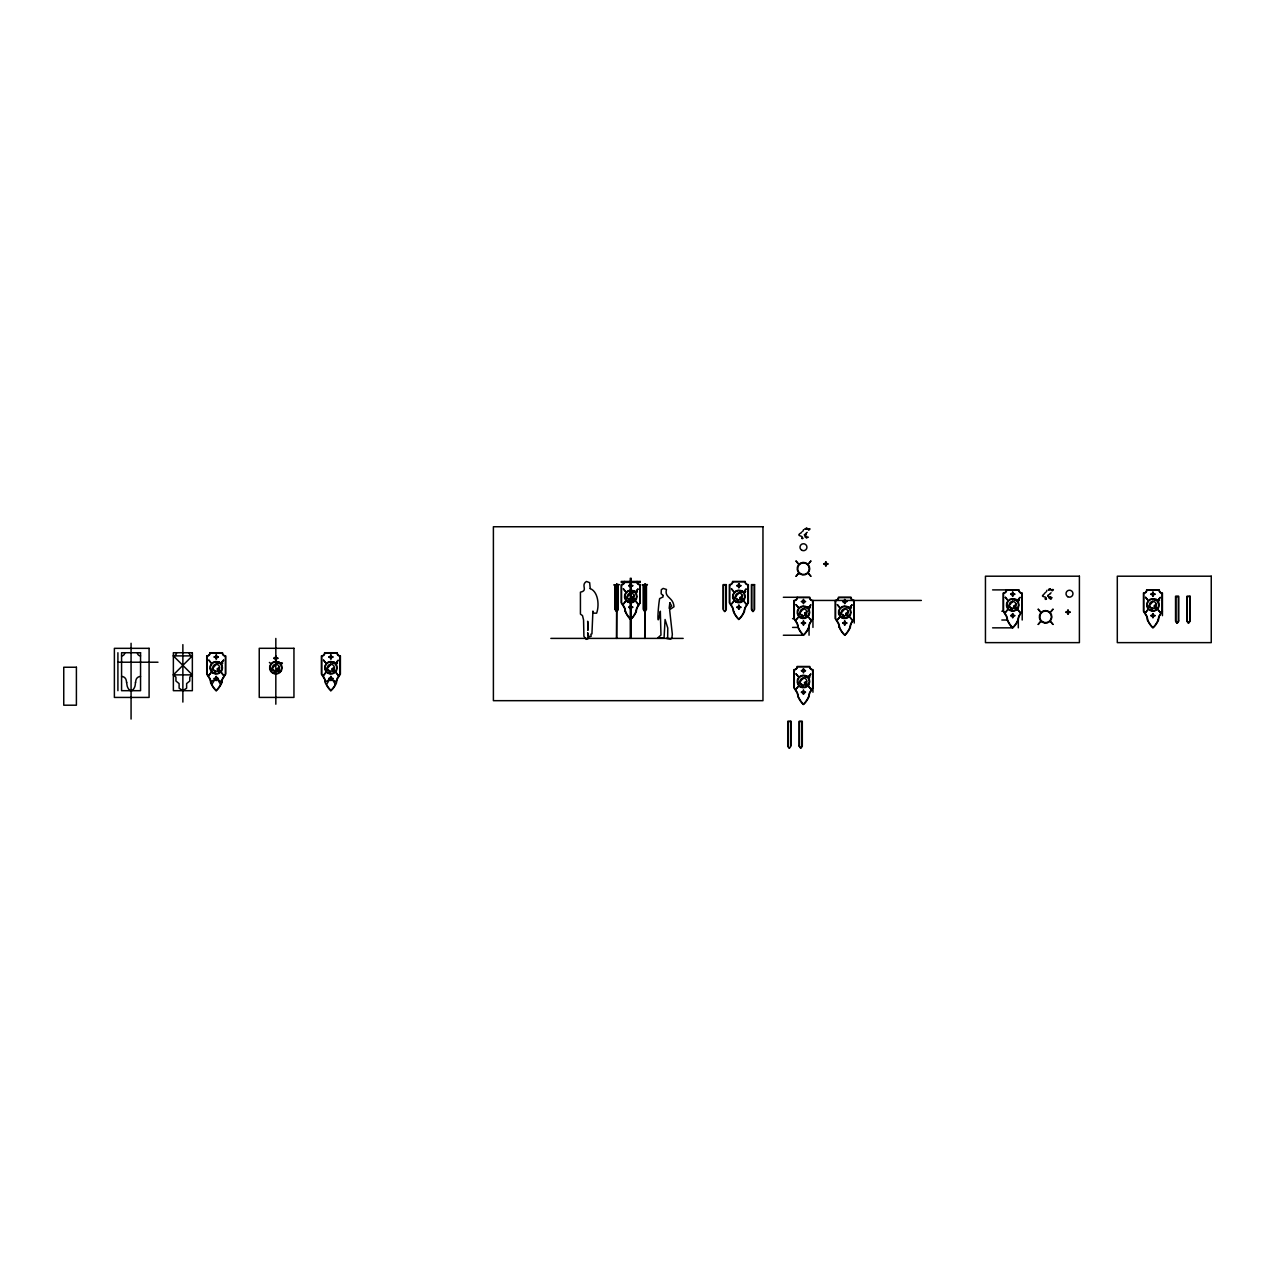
<?xml version="1.0" encoding="UTF-8"?>
<svg xmlns="http://www.w3.org/2000/svg" width="1275" height="1275" viewBox="0 0 1275 1275"><rect width="100%" height="100%" fill="white"/><g stroke="black" fill="none" stroke-linecap="round" stroke-linejoin="round"><path stroke-width="1.5" d="M276.739 668.738L277.058 669.726M216.256 663.733L216.192 664.163A5.339 5.339 0 0 1 215.81 664.992L214.774 665.933M275.878 663.845L275.782 664.259A5.339 5.339 0 0 1 275.432 664.992L274.715 665.693M330.942 663.845L330.894 664.163A5.339 5.339 0 0 1 330.496 664.992L329.46 665.933M630.774 592.572L630.695 592.987A5.339 5.339 0 0 1 630.344 593.72L629.898 594.214M738.91 592.572L738.815 592.987A5.339 5.339 0 0 1 738.464 593.72L738.034 594.214M803.489 677.583L803.441 677.902A5.339 5.339 0 0 1 803.059 678.73L802.708 679.161M1016.398 600.206L1017.004 600.573A7.427 7.427 0 0 0 1017.562 600.27L1020.064 597.322L1018.167 599.967M1012.748 600.892L1012.653 601.418A5.339 5.339 0 0 1 1012.302 602.151L1011.872 602.645M1046.871 590.341L1046.775 590.867A5.339 5.339 0 0 1 1046.424 591.6L1045.994 592.094M221.691 662.729L221.053 663.112A7.427 7.427 0 0 1 220.511 663.414L219.985 663.542M281.313 662.729L280.675 663.112A7.427 7.427 0 0 1 280.133 663.414L279.576 663.542M336.265 662.713L338.257 660.163L335.755 663.112A7.427 7.427 0 0 1 335.197 663.414L334.64 663.542M808.924 528.615L808.302 528.998A7.427 7.427 0 0 1 807.744 529.284L807.123 528.95M808.924 607.283L808.302 607.665A7.427 7.427 0 0 1 807.744 607.952L807.585 607.553M808.94 676.419L808.302 676.866A7.427 7.427 0 0 1 807.744 677.153L807.187 677.28M803.505 529.619L803.441 530.033A5.339 5.339 0 0 1 803.059 530.862L802.708 531.308M803.505 608.287L803.409 608.812A5.339 5.339 0 0 1 803.059 609.546L802.708 609.976M844.799 608.287L844.703 608.812A5.339 5.339 0 0 1 844.353 609.546L843.317 610.486M1152.983 600.892L1152.887 601.418A5.339 5.339 0 0 1 1152.536 602.151L1151.5 603.091M220.639 684.516L217.898 679.926A9.068 9.068 0 0 1 221.627 682.029M218.105 663.064L218.981 662.761A6.678 6.678 0 0 0 219.412 662.378M277.727 663.064L278.603 662.761A6.678 6.678 0 0 0 279.034 662.378M332.791 663.064L333.668 662.761A6.678 6.678 0 0 0 334.114 662.378M632.639 591.743L633.516 591.488A6.678 6.678 0 0 0 633.946 591.106M805.354 528.934L806.23 528.647A6.678 6.678 0 0 0 806.661 528.248M805.354 607.617L806.23 607.314A6.678 6.678 0 0 0 806.661 606.932M805.354 676.802L806.23 676.515A6.678 6.678 0 0 0 806.661 676.117M846.648 607.617L847.524 607.314A6.678 6.678 0 0 0 847.955 606.932M1014.597 600.222L1015.474 599.919A6.678 6.678 0 0 0 1015.904 599.537M1154.831 600.222L1155.708 599.919A6.678 6.678 0 0 0 1156.138 599.537M850.218 607.362L849.74 607.585A7.427 7.427 0 0 1 849.054 607.952L848.879 607.553M1052.289 589.417L1051.668 589.719A7.427 7.427 0 0 1 1051.126 590.006L1050.488 589.688M1158.401 599.967L1160.298 597.322L1157.923 600.19A7.427 7.427 0 0 1 1157.222 600.573L1156.648 600.493M669.869 602.772L669.152 608.334L671.638 605.96L669.885 602.82M216.702 657.884L216.415 659M215.73 677.647L216.033 676.435M276.324 659.095L276.022 660.307M331.388 657.884L331.118 659M330.416 677.647L330.719 676.435M631.237 586.58L630.966 587.695M630.248 606.374L630.551 605.163M739.357 586.58L739.086 587.695M738.384 606.374L738.687 605.163M803.951 602.406L803.664 603.553M802.963 622.2L803.266 620.989M803.951 671.59L803.664 672.738M802.963 691.385L803.266 690.173M826.375 564.841L826.088 565.957M845.245 602.438L844.958 603.553M844.273 622.2L844.576 620.989M1013.179 595.122L1012.908 596.19M1012.222 614.805L1012.525 613.594M1068.498 613.004L1068.227 614.104M1153.413 595.122L1153.126 596.19M1152.441 614.805L1152.759 613.594M215.73 656.147L216.033 654.936M218.216 662.57L218.232 662.538A1.657 1.657 0 0 1 217.834 663M216.702 679.384L216.415 680.531M275.352 657.406L275.655 656.195M330.416 656.147L330.719 654.936M332.902 662.57L332.918 662.538A1.657 1.657 0 0 1 332.52 663M331.388 679.384L331.102 680.531M630.248 584.874L630.551 583.663M632.751 591.297L632.751 591.265A1.657 1.657 0 0 1 632.065 591.967M631.221 608.111L630.966 609.195M738.384 584.874L738.687 583.663M739.357 608.111L739.086 609.195M805.465 528.424L805.465 528.456A1.657 1.657 0 0 1 804.78 529.109M802.963 600.7L803.266 599.489M805.465 607.091L805.465 607.123A1.657 1.657 0 0 1 805.083 607.553M803.951 623.905L803.648 625.085M802.963 669.885L803.266 668.69M805.465 676.324L805.465 676.276A1.657 1.657 0 0 1 805.083 676.738M825.387 563.104L825.706 561.893M803.951 693.09L803.648 694.269M844.273 600.7L844.576 599.489M846.759 607.091L846.759 607.123A1.657 1.657 0 0 1 846.377 607.553M845.245 623.937L844.958 625.085M1012.222 593.305L1012.525 592.094M1013.179 616.622L1012.908 617.69M1067.526 611.251L1067.828 610.056M1152.441 593.305L1152.759 592.094M1153.413 616.622L1153.126 617.69M135.501 682.539L135.883 680.356A4.749 4.749 0 0 1 140.553 676.451M744.313 591.616L746.226 588.891L743.723 591.839A7.427 7.427 0 0 1 743.166 592.126L742.576 592.253M808.892 607.442L810.82 604.717L808.876 607.187M808.828 676.467L810.82 673.917L808.876 676.372M744.17 593.002L744.887 592.429A17.181 17.181 0 0 0 745.413 591.775L745.572 591.504M810.151 607.362L810.008 607.601A17.181 17.181 0 0 1 809.466 608.255L808.685 608.876M849.915 608.908L850.776 608.255A17.181 17.181 0 0 0 851.302 607.601L851.429 607.314M279.305 662.139L279.241 662.315A9.865 9.865 0 0 1 278.827 663.159L278.763 663.255M334.369 662.139L334.305 662.315A9.865 9.865 0 0 1 333.891 663.159L333.891 663.159M634.217 590.835L634.137 591.042A9.865 9.865 0 0 1 633.723 591.887L633.659 591.982M742.337 590.867L742.273 591.042A9.865 9.865 0 0 1 741.859 591.887L741.795 591.982M806.932 675.893L806.852 676.053A9.865 9.865 0 0 1 806.438 676.898L806.438 676.898M1050.249 588.747L1050.265 588.811A9.865 9.865 0 0 1 1049.819 589.767L1049.755 589.863M335.883 670.937L336.218 671.909L334.162 671.909M1017.689 608.223L1016.653 607.553M1051.811 597.672L1050.775 597.003M1157.923 608.223L1156.744 607.585M745.524 591.504L745.365 591.648A4.59 4.59 0 0 1 743.947 592.253M806.9 528.089L806.852 528.057A9.865 9.865 0 0 1 806.438 529.029L806.438 529.029M806.9 606.757L806.852 606.725A9.865 9.865 0 0 1 806.438 607.713L806.374 607.808M271.479 670.379L273.28 669.455L275.257 671.925M848.146 606.868L848.146 606.725A9.865 9.865 0 0 1 847.732 607.713L847.668 607.808M329.173 666.124L328.982 666.379A12.049 12.049 0 0 0 328.791 666.841C321.73 670.793 332.329 669.359 329.014 672.212M801.736 679.862L801.545 680.133A12.049 12.049 0 0 0 801.337 680.579C794.373 684.548 804.7 683.145 801.656 685.918M1052.114 589.895L1051.939 590.086A4.59 4.59 0 0 0 1053.277 589.576L1053.373 589.656A17.181 17.181 0 0 1 1052.847 590.309L1052.13 590.883M636.082 591.361L638.106 588.891L635.587 591.839A7.427 7.427 0 0 1 635.03 592.126L634.472 592.253M217.117 668.738L217.435 669.726M739.771 597.465L740.09 598.437M219.141 663.255L219.188 663.159A9.865 9.865 0 0 0 219.603 662.315L219.635 662.139M1015.633 600.413L1015.681 600.318A9.865 9.865 0 0 0 1016.095 599.473L1016.095 599.33M1155.851 600.413L1155.915 600.318A9.865 9.865 0 0 0 1156.329 599.473L1156.361 599.298M629.021 594.851L628.814 595.106A12.049 12.049 0 0 0 628.623 595.553C624.718 598.979 626.455 598.071 629.579 599.457M737.141 594.851L736.95 595.106A12.049 12.049 0 0 0 736.759 595.553C732.79 599.138 734.591 597.927 737.715 599.457M740.663 592.285L741.636 591.488A6.678 6.678 0 0 0 742.082 591.106M1048.592 590.197L1049.596 589.369A6.678 6.678 0 0 0 1050.026 588.986M812.956 618.646L809.912 623.523A12.256 12.256 0 0 0 809.051 627.412L809.051 635.237M854.25 618.646L851.206 623.523A12.256 12.256 0 0 0 850.345 627.412A30.265 30.265 0 0 1 848.799 630.376L847.429 632.4A17.436 17.436 0 0 1 844.767 635.253A22.807 22.807 0 0 1 839.285 627.364M812.956 687.847L809.912 692.723A12.256 12.256 0 0 0 809.051 696.612A30.265 30.265 0 0 1 807.505 699.577L806.119 701.601A17.436 17.436 0 0 1 803.473 704.438M1022.199 611.251L1019.155 616.128A12.256 12.256 0 0 0 1018.295 620.017L1018.311 627.842M1162.433 611.251L1159.389 616.128A12.256 12.256 0 0 0 1158.529 620.017A30.265 30.265 0 0 1 1156.983 622.981L1155.612 625.021A17.436 17.436 0 0 1 1152.951 627.858A22.807 22.807 0 0 1 1147.468 619.969M274.109 666.124L273.918 666.379A12.049 12.049 0 0 0 273.711 666.841L271.495 668.594L271.416 670.459M1045.102 592.732L1044.91 592.987A12.049 12.049 0 0 0 1044.703 593.433C1040.814 597.003 1042.488 595.887 1045.675 597.337M176.54 652.736A3.156 3.156 0 0 1 173.368 655.892L192.35 674.873L189.784 677.121L189.784 681.025L186.628 683.591L186.628 688.197L182.867 690.683L179.106 688.197L179.106 683.591L175.934 681.025L175.934 677.121L173.368 674.873L192.35 655.892A3.156 3.156 0 0 1 189.194 652.736M851.365 607.362L851.333 607.41A4.59 4.59 0 0 1 849.819 608.079M1045.691 597.513L1046.249 598.533M1012.127 609.083L1010.836 609.354M1152.361 609.083L1151.102 609.338M331.803 668.738L332.122 669.726M804.366 534.607L804.668 535.596M845.66 613.291L845.978 614.263M804.366 682.476L804.668 683.464M1013.609 605.896L1013.928 606.884M1047.731 595.345L1048.05 596.317M810.135 607.314L809.896 607.522A4.59 4.59 0 0 1 809.45 607.761M1051.078 592.763L1050.186 593.64M844.177 616.478L843.62 615.458M329.348 673.041L330.608 672.339M629.483 601.561L630.44 601.067M802.198 538.719L803.154 538.209M737.348 601.752L738.576 601.067M802.118 617.451L803.154 616.893M802.15 686.619L803.154 686.077M1011.314 610.087L1012.398 609.498M1045.58 599.441L1046.52 598.947M1151.548 610.087L1152.504 609.577M214.63 673.057L215.507 672.499M843.173 617.61L844.034 617.052M214.487 666.124L214.296 666.379A12.049 12.049 0 0 0 214.088 666.841C210.168 670.347 211.889 669.391 215.061 670.73M801.736 532.01L801.545 532.265A12.049 12.049 0 0 0 801.337 532.711C794.245 536.616 804.892 535.373 801.656 538.05M801.736 610.677L801.545 610.932A12.049 12.049 0 0 0 801.337 611.378C797.305 614.964 799.282 613.833 802.294 615.283M843.03 610.677L842.839 610.932A12.049 12.049 0 0 0 842.632 611.378C838.679 614.869 840.448 613.944 843.604 615.283M1010.979 603.282L1010.788 603.537A12.049 12.049 0 0 0 1010.581 603.999C1006.613 607.553 1008.334 606.438 1011.553 607.888M1151.213 603.282L1151.022 603.537A12.049 12.049 0 0 0 1150.815 603.999C1146.815 607.569 1148.584 606.422 1151.787 607.888M279.623 666.506L278.795 666.841M634.472 595.266L633.611 595.632M807.25 532.376L806.326 532.791M742.608 595.266L742.225 595.76M807.187 611.092L806.326 611.458M848.481 611.092L847.668 611.458M1016.446 603.697L1015.617 604.063M1156.664 603.697L1155.963 603.967M336.122 664.323L336.919 663.701A17.181 17.181 0 0 0 337.445 663.048L337.349 662.968A4.59 4.59 0 0 1 335.978 663.526M635.97 593.05L636.751 592.429A17.181 17.181 0 0 0 637.293 591.775L637.181 591.696A4.59 4.59 0 0 1 636.735 591.935M808.685 678.061L809.466 677.439A17.181 17.181 0 0 0 810.008 676.786L809.896 676.706A4.59 4.59 0 0 1 809.45 676.945M221.372 664.355L222.232 663.701A17.181 17.181 0 0 0 222.758 663.048L222.695 662.92A4.59 4.59 0 0 1 222.217 663.207M280.994 664.355L281.855 663.701A17.181 17.181 0 0 0 282.381 663.048L282.317 662.92A4.59 4.59 0 0 1 281.839 663.207M808.621 530.241L809.466 529.571A17.181 17.181 0 0 0 810.008 528.934L809.896 528.838A4.59 4.59 0 0 1 809.45 529.093M1017.864 601.513L1018.725 600.86A17.181 17.181 0 0 0 1019.251 600.206L1019.283 600.015A4.59 4.59 0 0 1 1018.709 600.366M1158.098 601.513L1158.959 600.86A17.181 17.181 0 0 0 1159.485 600.206L1159.549 599.967A4.59 4.59 0 0 1 1158.927 600.366M214.312 672.212L215.411 671.941L215.061 670.857M273.934 672.212L274.858 672.068M628.846 600.939L629.627 599.712M736.982 600.939L737.763 599.712M801.561 616.765L802.708 616.574L802.326 615.458M842.855 616.765L843.779 616.622M1044.926 598.82L1046.01 598.533M214.152 656.816L215.363 656.513M218.248 657.199L217.133 657.47M273.774 658.059L274.986 657.757M214.152 678.316L215.363 678.013M277.87 658.442L276.723 658.729M218.248 678.698L217.133 678.969M328.838 656.816L330.05 656.513M332.871 657.215L331.787 657.486M328.838 678.316L330.05 678.013M628.687 585.544L629.898 585.241M332.871 678.714L331.787 678.985M632.703 585.942L631.587 586.213M628.687 607.043L629.898 606.741M632.703 607.442L631.587 607.713M736.807 585.544L738.018 585.241M740.839 585.942L739.803 586.197M823.825 563.773L825.037 563.47M827.921 564.156L826.774 564.442M736.807 607.043L738.018 606.741M740.839 607.442L739.803 607.697M801.401 601.37L802.613 601.067M805.513 601.736L804.302 602.039M842.695 601.37L843.907 601.067M846.823 601.736L845.676 602.023M801.401 622.869L802.613 622.567M805.497 623.252L804.302 623.539M842.695 622.869L843.907 622.567M846.791 623.252L845.676 623.523M1010.645 593.975L1011.856 593.672M1014.741 594.357L1013.625 594.628M801.401 670.554L802.613 670.252M805.418 670.953L804.302 671.24M1010.645 615.474L1011.856 615.172M1014.741 615.857L1013.625 616.128M801.401 692.054L802.613 691.751M805.418 692.452L804.302 692.723M1065.948 611.92L1067.159 611.617M1070.076 612.303L1068.896 612.59M1150.879 593.975L1152.09 593.672M1154.991 594.341L1153.859 594.628M1150.879 615.474L1152.09 615.172M1154.991 615.841L1153.859 616.128M279.783 670.395L280.691 670.873M634.552 599.154L635.587 599.601M220.017 670.427L221.515 671.909L219.587 672.005M742.688 599.154L743.723 599.601M334.719 670.427L335.755 670.873M807.266 684.165L808.764 685.647L806.724 685.663M806.374 533.444L805.959 534.289M633.659 596.302L632.129 596.923M741.891 596.286L740.456 597.162M219.125 667.574L217.882 668.275M278.843 667.558L277.504 668.275M806.374 612.127L805.959 612.956M847.668 612.127L846.568 612.877M333.827 667.574L333.397 668.403M1049.835 594.166L1048.56 594.899M1015.713 604.717L1014.517 605.482M1155.947 604.717L1154.752 605.482M806.374 681.312L805.959 682.141M806.852 536.345L804.908 535.723M634.137 599.186L632.177 598.565M742.257 599.186L740.313 598.565M1050.217 597.067L1048.273 596.445M1015.936 607.617L1014.151 606.996M1156.329 607.617L1154.56 607.091M806.852 615.012L804.908 614.391M847.987 615.012L846.377 614.486M219.443 670.459L217.658 669.837M279.225 670.459L277.281 669.837M334.289 670.459L332.345 669.837M806.852 684.197L804.908 683.591M992.587 589.895L1019.028 589.895A3.156 3.156 0 0 0 1022.199 593.05L1022.199 620.017M783.344 597.274L809.784 597.274A3.156 3.156 0 0 0 812.956 600.445L921.363 600.445M1001.815 611.251L1003.218 611.251L1006.262 616.128A12.256 12.256 0 0 1 1007.122 620.017L1001.815 620.017M792.572 618.646L793.974 618.646L797.002 623.523A12.256 12.256 0 0 1 797.863 627.412L792.572 627.412M992.587 627.842L1012.701 627.842A17.436 17.436 0 0 0 1015.362 625.005L1016.749 622.981A30.265 30.265 0 0 0 1018.311 620.017M783.344 635.237L803.457 635.237A17.436 17.436 0 0 0 806.119 632.4L807.505 630.376A30.265 30.265 0 0 0 809.051 627.412M550.848 638.393L683.177 638.393M173.368 655.892L192.35 655.892M117.906 662.219L157.988 662.219M173.368 674.873L192.35 674.873M1157.907 608.494L1156.202 609.067M1017.673 608.494L1016.828 609.641L1015.968 609.067M849.724 615.889L848.927 616.877M662.92 595.393L661.151 593.72L661.327 589.672L663.159 588.413L666.458 589.464C664.243 598.055 673.232 596.796 674.013 606.757L669.614 609.705L672.339 634.376L671.829 638.393L670.491 639.11L666.65 638.504L667.67 637.675L667.781 628.049L665.072 619.507L664.068 637.883L657.804 637.851L660.96 635.093L660.338 611.203C656.657 632.496 657.852 608.685 659.621 598.597L663.048 596.955L662.888 595.266M805.067 536.998L805.8 537.317A3.251 3.251 0 0 1 806.151 537.652L806.294 537.811M805.896 534.289L805.115 534.145M805.896 612.956L805.115 612.829M805.896 682.157L805.115 682.013M333.333 668.403L332.568 668.275M743.787 599.983L743.038 601.051M808.43 615.889L807.633 616.877M635.667 600.015L634.01 600.637M1153.795 593.672L1154.991 593.975M1152.058 594.644L1150.942 594.357M1153.795 615.172L1154.991 615.474M1152.058 616.144L1150.911 615.857M1013.561 593.672L1014.773 593.975M1011.824 594.644L1010.708 594.357M826.742 563.47L827.953 563.773M824.925 564.427L823.857 564.156M1068.864 611.617L1070.076 611.92M1067.127 612.59L1065.948 612.303M1013.561 615.172L1014.773 615.474M1011.824 616.144L1010.708 615.857M845.612 601.067L846.823 601.37M843.875 602.039L842.695 601.736M739.723 585.241L740.934 585.544M738.018 586.213L736.902 585.942M804.302 601.067L805.513 601.37M802.565 602.039L801.401 601.736M845.612 622.567L846.823 622.869M631.587 585.241L632.798 585.544M843.875 623.539L842.727 623.252M629.85 586.213L628.75 585.926M739.723 606.741L740.934 607.043M738.018 607.713L736.902 607.442M804.302 622.567L805.513 622.869M802.565 623.539L801.433 623.252M631.587 606.741L632.798 607.043M629.85 607.713L628.75 607.426M804.302 670.252L805.513 670.554M802.565 671.224L801.465 670.953M804.302 691.751L805.513 692.054M802.565 692.723L801.465 692.452M331.755 656.513L332.966 656.816M330.018 657.486L328.902 657.199M276.691 657.757L277.902 658.059M274.954 658.729L273.806 658.442M217.069 656.513L218.28 656.816M215.332 657.486L214.184 657.199M331.755 678.013L332.966 678.316M330.018 678.985L328.902 678.698M217.069 678.013L218.28 678.316M215.332 678.985L214.184 678.698M1050.903 598.963L1050.09 598.517M742.958 601.083L742.193 600.684M280.739 671.256L280.006 672.323M848.56 616.686L848.018 616.462M807.266 616.686L806.724 616.462M1154.863 608.366L1155.277 608.589A3.251 3.251 0 0 1 1155.628 608.94L1155.772 609.099M1048.751 597.816L1049.166 598.039A3.251 3.251 0 0 1 1049.516 598.373L1049.676 598.549M1014.629 608.366L1015.043 608.589A3.251 3.251 0 0 1 1015.394 608.94L1015.553 609.099M846.68 615.761L847.094 615.984A3.251 3.251 0 0 1 847.445 616.319L847.588 616.494M277.759 671.208L278.173 671.431A3.251 3.251 0 0 1 278.524 671.782L278.683 671.941M218.137 671.208L218.551 671.431A3.251 3.251 0 0 1 218.902 671.782L219.045 671.941M805.322 615.745L805.8 615.984A3.251 3.251 0 0 1 806.151 616.319L806.294 616.494M740.743 599.919L741.205 600.158A3.251 3.251 0 0 1 741.556 600.493L741.715 600.668M1154.305 605.306L1154.146 606.884M804.828 612.701L804.668 614.263M631.906 598.405L632.336 597.162M269.392 662.442L270.746 663.51M806.724 537.795L808.382 537.158M806.262 685.647L806.214 685.599A3.251 3.251 0 0 0 805.8 685.185L805.178 685.137M633.548 600.637L633.42 600.493A3.251 3.251 0 0 0 633.085 600.158L632.464 600.111M333.715 671.909L333.588 671.782A3.251 3.251 0 0 0 333.237 671.431L332.616 671.383M1051.747 597.895L1050.998 598.931M1153.126 592.094L1153.429 593.305M1152.743 596.19L1152.457 595.09M1153.126 613.594L1153.429 614.805M1152.743 617.69L1152.457 616.574M1068.195 610.056L1068.498 611.251M1067.812 614.136L1067.526 613.004M1012.892 592.094L1013.195 593.305M1012.509 596.19L1012.222 595.09M1012.892 613.594L1013.195 614.805M1012.509 617.69L1012.238 616.574M844.942 599.489L845.245 600.7M844.56 603.585L844.273 602.438M844.942 620.989L845.245 622.2M826.073 561.893L826.375 563.104M844.56 625.085L844.273 623.937M825.69 565.988L825.403 564.873M803.648 599.489L803.951 600.7M803.266 603.585L802.979 602.438M803.648 620.989L803.951 622.2M803.266 625.085L802.979 623.937M803.648 668.69L803.951 669.885M803.25 672.706L802.979 671.622M803.648 690.173L803.951 691.385M803.266 694.269L802.979 693.17M739.054 583.663L739.357 584.874M738.655 587.695L738.384 586.58M739.054 605.163L739.357 606.374M738.655 609.195L738.384 608.111M630.934 583.663L631.237 584.874M630.519 587.695L630.248 586.58M630.934 605.163L631.237 606.374M630.519 609.195L630.264 608.111M331.086 654.936L331.388 656.147M330.687 658.968L330.416 657.884M331.086 676.435L331.388 677.647M330.703 680.531L330.432 679.432M276.022 656.195L276.324 657.406M275.655 660.307L275.352 659.095M216.399 654.936L216.702 656.147M216.001 658.968L215.73 657.884M216.399 676.435L216.702 677.647M216.017 680.531L215.73 679.432M1151.803 608.063L1152.122 609.083M1011.569 608.063L1011.888 609.083M126.639 682.539L126.241 680.356A4.749 4.749 0 0 0 121.571 676.451M211.793 684.516L214.646 679.894A9.068 9.068 0 0 0 210.805 682.029M1178.69 621.037L1178.69 596.27L1175.534 596.27L1175.534 621.037A6.439 6.439 0 0 0 1177.08 623.268M1162.433 615.65L1162.433 593.05A3.156 3.156 0 0 1 1159.262 589.895L1146.608 589.895A3.156 3.156 0 0 1 1143.452 593.05L1143.452 611.251L1146.48 616.128A12.256 12.256 0 0 1 1147.341 620.017M1003.218 611.251L1003.218 593.05A3.156 3.156 0 0 0 1006.373 589.895M854.25 623.045L854.25 600.445A3.156 3.156 0 0 1 851.078 597.274L838.424 597.274A3.156 3.156 0 0 1 835.268 600.445L835.268 618.646L838.297 623.523A12.256 12.256 0 0 1 839.157 627.412M812.956 600.445L812.956 627.412M812.956 692.245L812.956 669.63A3.156 3.156 0 0 1 809.784 666.474L797.13 666.474A3.156 3.156 0 0 1 793.974 669.63L793.974 687.847L797.002 692.723A12.256 12.256 0 0 1 797.863 696.612M801.991 745.971L801.991 721.586L799.457 721.586L799.457 745.971A6.359 6.359 0 0 0 800.716 747.835M799.138 746.034L799.138 721.283L802.31 721.283L802.31 746.034A6.439 6.439 0 0 1 800.764 748.282A6.439 6.439 0 0 1 799.186 746.018M793.974 618.646L793.974 600.445A3.156 3.156 0 0 0 797.13 597.274M790.596 745.971L790.596 721.586L788.062 721.586L788.062 745.971A6.359 6.359 0 0 0 789.305 747.835M754.274 609.307L754.274 584.938L751.74 584.938L751.74 609.307M726.001 609.307L726.001 584.938L723.483 584.938L723.483 609.307M646.457 584.619L646.457 609.386A6.439 6.439 0 0 1 644.911 611.617A6.439 6.439 0 0 1 643.333 609.37L643.285 584.619M646.138 584.938L646.138 609.307M645.038 638.393L645.038 583.663L644.72 638.393M643.604 584.938L643.604 609.307M631.221 638.393L631.221 578.292L630.264 578.292L630.264 638.393M618.2 584.619L618.2 609.386A6.439 6.439 0 0 1 616.638 611.617A6.439 6.439 0 0 1 615.06 609.37L615.028 584.619M617.881 584.938L617.881 609.307M616.765 638.393L616.765 583.663L616.447 638.393M615.347 584.938L615.347 609.307M275.83 638.456L275.83 704.198M182.867 644.624L182.867 702.079M131.07 643.285L131.07 719.068M117.906 652.736L117.906 690.683M1048.735 589.209A1.657 1.657 0 0 1 1048.448 589.608M1154.847 599.76A1.657 1.657 0 0 1 1154.56 600.158M1152.839 627.523A22.711 22.711 0 0 1 1147.755 619.905A12.766 12.766 0 0 0 1146.544 615.49L1143.771 611.139L1143.771 593.353A3.474 3.474 0 0 0 1146.91 590.197L1158.959 590.197A3.474 3.474 0 0 0 1162.115 593.353L1162.115 611.139L1159.087 616.032A12.575 12.575 0 0 0 1158.21 619.953M1158.114 619.905A22.711 22.711 0 0 1 1153.03 627.523M1178.658 621.021A6.439 6.439 0 0 1 1177.144 623.268M1012.621 627.523A22.711 22.711 0 0 1 1007.537 619.905A12.766 12.766 0 0 0 1006.326 615.49L1003.537 611.139L1003.537 593.353A3.474 3.474 0 0 0 1006.676 590.197L1018.725 590.197A3.474 3.474 0 0 0 1021.881 593.353L1021.881 611.139L1018.852 616.032A12.575 12.575 0 0 0 1017.992 619.953M1017.88 619.905A22.711 22.711 0 0 1 1012.796 627.523M1012.605 627.953A22.807 22.807 0 0 1 1007.234 619.969M1014.613 599.76A1.657 1.657 0 0 1 1014.326 600.158M844.656 634.918A22.711 22.711 0 0 1 839.587 627.3A12.766 12.766 0 0 0 838.36 622.885L835.587 618.534L835.587 600.748A3.474 3.474 0 0 0 838.727 597.592L850.776 597.592A3.474 3.474 0 0 0 853.931 600.748L853.931 618.534L850.903 623.427A12.575 12.575 0 0 0 850.043 627.332M849.931 627.3A22.711 22.711 0 0 1 844.847 634.918M803.362 704.103A22.711 22.711 0 0 1 798.278 696.485A12.766 12.766 0 0 0 797.066 692.07L794.293 687.719L794.293 669.933A3.474 3.474 0 0 0 797.433 666.793L809.482 666.793A3.474 3.474 0 0 0 812.637 669.933L812.637 687.719L809.609 692.612A12.575 12.575 0 0 0 808.732 696.533M808.637 696.485A22.711 22.711 0 0 1 803.553 704.103M803.362 704.533A22.807 22.807 0 0 1 797.991 696.564M803.362 634.918A22.711 22.711 0 0 1 798.278 627.3A12.766 12.766 0 0 0 797.066 622.885L794.293 618.534L794.293 600.748A3.474 3.474 0 0 0 797.433 597.592L809.482 597.592A3.474 3.474 0 0 0 812.637 600.748L812.637 618.534L809.609 623.427A12.575 12.575 0 0 0 808.732 627.332M808.637 627.3A22.711 22.711 0 0 1 803.553 634.918M803.362 635.348A22.807 22.807 0 0 1 797.991 627.364M740.791 591.329A1.657 1.657 0 0 1 740.201 591.967M738.767 619.523A22.807 22.807 0 0 1 733.396 611.538A12.256 12.256 0 0 0 732.408 607.697L729.38 602.82L729.38 584.619A3.156 3.156 0 0 0 732.551 581.448L745.206 581.448A3.156 3.156 0 0 0 748.361 584.619L748.361 602.82L745.317 607.697A12.256 12.256 0 0 0 744.457 611.586A30.265 30.265 0 0 1 742.911 614.55L741.54 616.574A17.436 17.436 0 0 1 738.878 619.427M733.603 611.506A12.766 12.766 0 0 0 732.488 607.059L729.698 602.708L729.698 584.922A3.474 3.474 0 0 0 732.854 581.767L744.903 581.767A3.474 3.474 0 0 0 748.043 584.922L748.043 602.708L745.03 607.601A12.575 12.575 0 0 0 744.154 611.506M738.783 619.092A22.711 22.711 0 0 1 733.699 611.474M744.042 611.474A22.711 22.711 0 0 1 738.958 619.092M752.983 611.187A6.359 6.359 0 0 1 751.756 609.307M725.985 609.307A6.359 6.359 0 0 1 724.758 611.187M124.743 652.736A3.156 3.156 0 0 1 121.571 655.892M140.553 655.892A3.156 3.156 0 0 1 137.397 652.736M126.576 682.221A18.169 18.169 0 0 1 126.703 682.922L126.942 684.707A8.606 8.606 0 0 0 130.815 691.082M131.325 691.082A8.606 8.606 0 0 0 135.262 684.707L135.437 682.922A18.169 18.169 0 0 1 135.548 682.221M277.743 662.602A1.657 1.657 0 0 1 277.456 663M210.63 682.858A12.256 12.256 0 0 0 209.753 678.969L206.725 674.092L206.725 655.892A3.156 3.156 0 0 0 209.881 652.736L222.535 652.736A3.156 3.156 0 0 0 225.707 655.892L225.707 674.092L222.663 678.969A12.256 12.256 0 0 0 221.802 682.858A30.265 30.265 0 0 1 220.256 685.822L218.886 687.863A17.436 17.436 0 0 1 216.224 690.699M216.112 690.795A22.807 22.807 0 0 1 210.742 682.81M216.128 690.365A22.711 22.711 0 0 1 211.044 682.747A12.766 12.766 0 0 0 209.817 678.332L207.044 673.981L207.044 656.195A3.474 3.474 0 0 0 210.184 653.039L222.232 653.039A3.474 3.474 0 0 0 225.388 656.195L225.388 673.981L222.36 678.874A12.575 12.575 0 0 0 221.499 682.794M221.388 682.747A22.711 22.711 0 0 1 216.304 690.365M325.316 682.858A12.256 12.256 0 0 0 324.44 678.969L321.412 674.092L321.412 655.892A3.156 3.156 0 0 0 324.583 652.736L337.238 652.736A3.156 3.156 0 0 0 340.393 655.892L340.393 674.092L337.349 678.969A12.256 12.256 0 0 0 336.488 682.858A30.265 30.265 0 0 1 334.942 685.822L333.572 687.863A17.436 17.436 0 0 1 330.91 690.699M330.799 690.795A22.807 22.807 0 0 1 325.428 682.81M624.415 581.448A3.156 3.156 0 0 1 621.26 584.619L621.26 602.82L624.288 607.697A12.256 12.256 0 0 1 625.148 611.586M630.647 619.523A22.807 22.807 0 0 1 625.26 611.538M630.742 619.427A17.436 17.436 0 0 0 633.404 616.574L634.775 614.55A30.265 30.265 0 0 0 636.337 611.586A12.256 12.256 0 0 1 637.197 607.697L640.225 602.82L640.225 584.619A3.156 3.156 0 0 1 637.07 581.448M625.467 611.506A12.766 12.766 0 0 0 624.352 607.059L621.562 602.708L621.562 584.922A3.474 3.474 0 0 0 624.718 581.767L636.767 581.767A3.474 3.474 0 0 0 639.923 584.922L639.923 602.708L636.894 607.601A12.575 12.575 0 0 0 636.018 611.506M630.647 619.092A22.711 22.711 0 0 1 625.563 611.474M635.922 611.474A22.711 22.711 0 0 1 630.838 619.092M644.847 611.187A6.359 6.359 0 0 1 643.636 609.307M615.363 609.307A6.359 6.359 0 0 0 616.59 611.187A6.359 6.359 0 0 0 617.849 609.307M590.213 588.588C598.118 591.648 599.537 605.163 596.62 613.179L593.624 613.163L592.923 611.092L591.935 633.85L590.883 634.217L591.154 636.337L588.986 636.847L587.679 632.735L587.998 638.791L586.149 639.333L583.902 636.305L583.567 620.033L582.5 615.602L580.428 614.12L580.428 592.158C588.668 590.532 580.284 585.305 586.452 581.448L589.672 582.675L590.213 588.588M335.357 684.149L335.325 684.516A20.719 20.719 0 0 1 330.958 690.333A20.719 20.719 0 0 1 326.543 684.484L329.348 679.894A9.068 9.068 0 0 0 325.492 682.029A13.515 13.515 0 0 0 323.834 676.993L321.73 673.981L321.73 656.195A3.474 3.474 0 0 0 324.886 653.039L336.935 653.039A3.474 3.474 0 0 0 340.074 656.195L340.074 673.981L337.684 677.487A13.26 13.26 0 0 0 336.233 682.109A9.068 9.068 0 0 0 332.584 679.957L335.357 684.149M587.95 627.906L587.903 630.328L587.695 621.244L587.95 627.906M850.154 607.219L852.114 604.717L850.106 607.187M208.861 660.163L210.869 662.633L208.861 660.163M210.869 672.865L208.861 675.336L210.869 672.865M223.571 660.163L221.563 662.633L223.571 660.163M221.563 672.865L223.571 675.336L221.563 672.865M323.547 660.163L325.555 662.633L323.547 660.163M325.555 672.865L323.547 675.336L325.555 672.865M336.249 672.865L338.257 675.336L336.249 672.865M623.379 588.891L625.403 591.361L623.379 588.891M625.403 601.593L623.379 604.063L625.403 601.593M636.082 601.593L638.106 604.063L636.082 601.593M731.515 588.891L733.523 591.361L731.515 588.891M733.523 601.593L731.515 604.063L733.523 601.593M744.217 601.593L746.226 604.063L744.217 601.593M796.094 561.096L798.118 563.566L796.094 561.096M798.118 573.798L796.094 576.252L798.118 573.798M810.82 561.096L808.796 563.566L810.82 561.096M808.796 573.798L810.82 576.252L808.796 573.798M796.094 604.717L798.118 607.187L796.094 604.717M798.118 617.419L796.094 619.889L798.118 617.419M808.796 617.419L810.82 619.889L808.796 617.419M837.404 604.717L839.412 607.187L837.404 604.717M839.412 617.419L837.404 619.889L839.412 617.419M850.106 617.419L852.114 619.889L850.106 617.419M796.094 673.917L798.118 676.372L796.094 673.917M798.118 686.619L796.094 689.074L798.118 686.619M808.796 686.619L810.82 689.074L808.796 686.619M1005.353 597.322L1007.362 599.792L1005.353 597.322M1007.362 610.024L1005.353 612.494L1007.362 610.024M1018.056 610.024L1020.064 612.494L1018.056 610.024M1038.233 609.259L1040.241 611.713L1038.233 609.259M1040.241 621.961L1038.233 624.415L1040.241 621.961M1052.943 609.259L1050.935 611.713L1052.943 609.259M1050.935 621.961L1052.943 624.415L1050.935 621.961M1145.587 597.322L1147.596 599.792L1145.587 597.322M1147.596 610.024L1145.587 612.494L1147.596 610.024M1158.29 610.024L1160.298 612.494L1158.29 610.024M762.96 526.75L493.393 526.75L493.393 700.676L762.96 700.676L762.96 526.75M1079.399 576.204L985.448 576.204L985.448 642.632L1079.399 642.632L1079.399 576.204M1211.25 576.204L1117.298 576.204L1117.298 642.632L1211.25 642.632L1211.25 576.204M640.225 581.448L621.26 581.448L621.26 582.404L640.225 582.404L640.225 581.448M619.14 584.619L614.088 584.938L619.14 584.619M647.397 584.619L642.345 584.938L647.397 584.619M726.32 584.619L723.164 584.619L723.164 609.386A6.439 6.439 0 0 0 724.71 611.617A6.439 6.439 0 0 0 726.288 609.37L726.32 584.619M754.577 584.619L751.421 584.619L751.421 609.386A6.439 6.439 0 0 0 752.967 611.617A6.439 6.439 0 0 0 754.545 609.37L754.577 584.619M1190.101 596.27L1186.929 596.27L1186.929 621.037A6.439 6.439 0 0 0 1188.475 623.268A6.439 6.439 0 0 0 1190.053 621.021L1190.101 596.27M1178.371 596.588L1175.853 596.588L1175.853 620.957A6.359 6.359 0 0 0 1177.096 622.837A6.359 6.359 0 0 0 1178.355 620.957L1178.371 596.588M1189.782 596.588L1187.248 596.588L1187.248 620.957A6.359 6.359 0 0 0 1188.491 622.837A6.359 6.359 0 0 0 1189.75 620.957L1189.782 596.588M149.095 648.337L114.383 648.337L114.383 697.425L149.095 697.425L149.095 648.337M293.951 648.306L259.239 648.306L259.239 697.409L293.951 697.409L293.951 648.306M140.553 652.736L121.571 652.736L121.571 690.683L140.553 690.683L140.553 652.736M192.35 652.736L173.368 652.736L173.368 690.683L192.35 690.683L192.35 652.736M76.404 667.239L63.75 667.239L63.75 705.202L76.404 705.202L76.404 667.239M790.914 721.283L787.743 721.283L787.743 746.034A6.439 6.439 0 0 0 789.305 748.282A6.439 6.439 0 0 0 790.883 746.018L790.914 721.283M1067.749 596.716A3.49 3.49 0 0 0 1072.976 593.704A3.49 3.49 0 0 0 1067.749 590.676A3.49 3.49 0 0 0 1067.749 596.716M1042.249 622.152A6.279 6.279 0 0 0 1051.859 617.068A6.279 6.279 0 0 0 1042.663 611.283A6.279 6.279 0 0 0 1042.249 622.152M1042.504 621.754A5.801 5.801 0 0 0 1051.397 617.052A5.801 5.801 0 0 0 1042.87 611.697A5.801 5.801 0 0 0 1042.504 621.754M1151.197 607.92A3.49 3.49 0 0 0 1156.425 604.908A3.49 3.49 0 0 0 1151.197 601.896A3.49 3.49 0 0 0 1151.197 607.92M1149.588 610.231A6.279 6.279 0 0 0 1159.214 605.147A6.279 6.279 0 0 0 1150.002 599.362A6.279 6.279 0 0 0 1149.588 610.231M1149.843 609.817A5.801 5.801 0 0 0 1158.736 605.131A5.801 5.801 0 0 0 1150.225 599.776A5.801 5.801 0 0 0 1149.843 609.817M1009.609 609.817A5.801 5.801 0 0 0 1018.502 605.131A5.801 5.801 0 0 0 1009.991 599.776A5.801 5.801 0 0 0 1009.609 609.817M1009.37 610.231A6.279 6.279 0 0 0 1018.98 605.147A6.279 6.279 0 0 0 1009.768 599.362A6.279 6.279 0 0 0 1009.37 610.231M1010.963 607.92A3.49 3.49 0 0 0 1016.191 604.908A3.49 3.49 0 0 0 1010.963 601.896A3.49 3.49 0 0 0 1010.963 607.92M841.659 617.212A5.801 5.801 0 0 0 850.552 612.526A5.801 5.801 0 0 0 842.042 607.171A5.801 5.801 0 0 0 841.659 617.212M841.42 617.626A6.279 6.279 0 0 0 851.031 612.542A6.279 6.279 0 0 0 841.819 606.741A6.279 6.279 0 0 0 841.42 617.626M843.014 615.315A3.49 3.49 0 0 0 848.242 612.303A3.49 3.49 0 0 0 843.014 609.291A3.49 3.49 0 0 0 843.014 615.315M800.365 686.412A5.801 5.801 0 0 0 809.258 681.711A5.801 5.801 0 0 0 800.748 676.356A5.801 5.801 0 0 0 800.365 686.412M800.11 686.811A6.279 6.279 0 0 0 809.737 681.727A6.279 6.279 0 0 0 800.525 675.941A6.279 6.279 0 0 0 800.11 686.811M801.72 684.516A3.49 3.49 0 0 0 806.947 681.488A3.49 3.49 0 0 0 801.72 678.475A3.49 3.49 0 0 0 801.72 684.516M800.365 617.212A5.801 5.801 0 0 0 809.258 612.526A5.801 5.801 0 0 0 800.748 607.171A5.801 5.801 0 0 0 800.365 617.212M800.11 617.626A6.279 6.279 0 0 0 809.737 612.542A6.279 6.279 0 0 0 800.525 606.741A6.279 6.279 0 0 0 800.11 617.626M801.72 615.315A3.49 3.49 0 0 0 806.947 612.303A3.49 3.49 0 0 0 801.72 609.291A3.49 3.49 0 0 0 801.72 615.315M801.72 550.226A3.49 3.49 0 0 0 806.947 547.214A3.49 3.49 0 0 0 801.72 544.202A3.49 3.49 0 0 0 801.72 550.226M800.11 573.989A6.279 6.279 0 0 0 809.737 568.921A6.279 6.279 0 0 0 800.525 563.12A6.279 6.279 0 0 0 800.11 573.989M800.365 573.591A5.801 5.801 0 0 0 809.258 568.905A5.801 5.801 0 0 0 800.748 563.55A5.801 5.801 0 0 0 800.365 573.591M736.918 599.362A3.49 3.49 0 0 0 742.353 596.716A3.49 3.49 0 0 0 737.348 593.337A3.49 3.49 0 0 0 736.918 599.362M735.532 601.8A6.279 6.279 0 0 0 745.142 596.716A6.279 6.279 0 0 0 735.946 590.915A6.279 6.279 0 0 0 735.532 601.8M735.787 601.386A5.801 5.801 0 0 0 744.68 596.7A5.801 5.801 0 0 0 736.153 591.345A5.801 5.801 0 0 0 735.787 601.386M274.093 670.762A3.49 3.49 0 0 0 279.321 667.749A3.49 3.49 0 0 0 274.093 664.737A3.49 3.49 0 0 0 274.093 670.762M272.93 672.77A5.801 5.801 0 0 0 281.647 667.749A5.801 5.801 0 0 0 272.93 662.713A5.801 5.801 0 0 0 272.93 672.77M272.691 673.184A6.279 6.279 0 0 0 282.11 667.749A6.279 6.279 0 0 0 272.691 662.315A6.279 6.279 0 0 0 272.691 673.184M214.471 670.762A3.49 3.49 0 0 0 219.698 667.749A3.49 3.49 0 0 0 214.471 664.737A3.49 3.49 0 0 0 214.471 670.762M212.877 673.072A6.279 6.279 0 0 0 222.487 667.988A6.279 6.279 0 0 0 213.276 662.203A6.279 6.279 0 0 0 212.877 673.072M213.116 672.658A5.801 5.801 0 0 0 222.009 667.972A5.801 5.801 0 0 0 213.499 662.617A5.801 5.801 0 0 0 213.116 672.658M327.563 673.072A6.279 6.279 0 0 0 337.174 667.988A6.279 6.279 0 0 0 327.978 662.203A6.279 6.279 0 0 0 327.563 673.072M327.818 672.658A5.801 5.801 0 0 0 336.712 667.972A5.801 5.801 0 0 0 328.201 662.617A5.801 5.801 0 0 0 327.818 672.658M329.157 670.762A3.49 3.49 0 0 0 334.385 667.749A3.49 3.49 0 0 0 329.157 664.737A3.49 3.49 0 0 0 329.157 670.762M628.798 599.362A3.49 3.49 0 0 0 634.217 596.716A3.49 3.49 0 0 0 629.228 593.337A3.49 3.49 0 0 0 628.798 599.362M627.396 601.8A6.279 6.279 0 0 0 637.022 596.716A6.279 6.279 0 0 0 627.81 590.915A6.279 6.279 0 0 0 627.396 601.8M627.651 601.386A5.801 5.801 0 0 0 636.544 596.7A5.801 5.801 0 0 0 628.033 591.345A5.801 5.801 0 0 0 627.651 601.386"/></g></svg>
